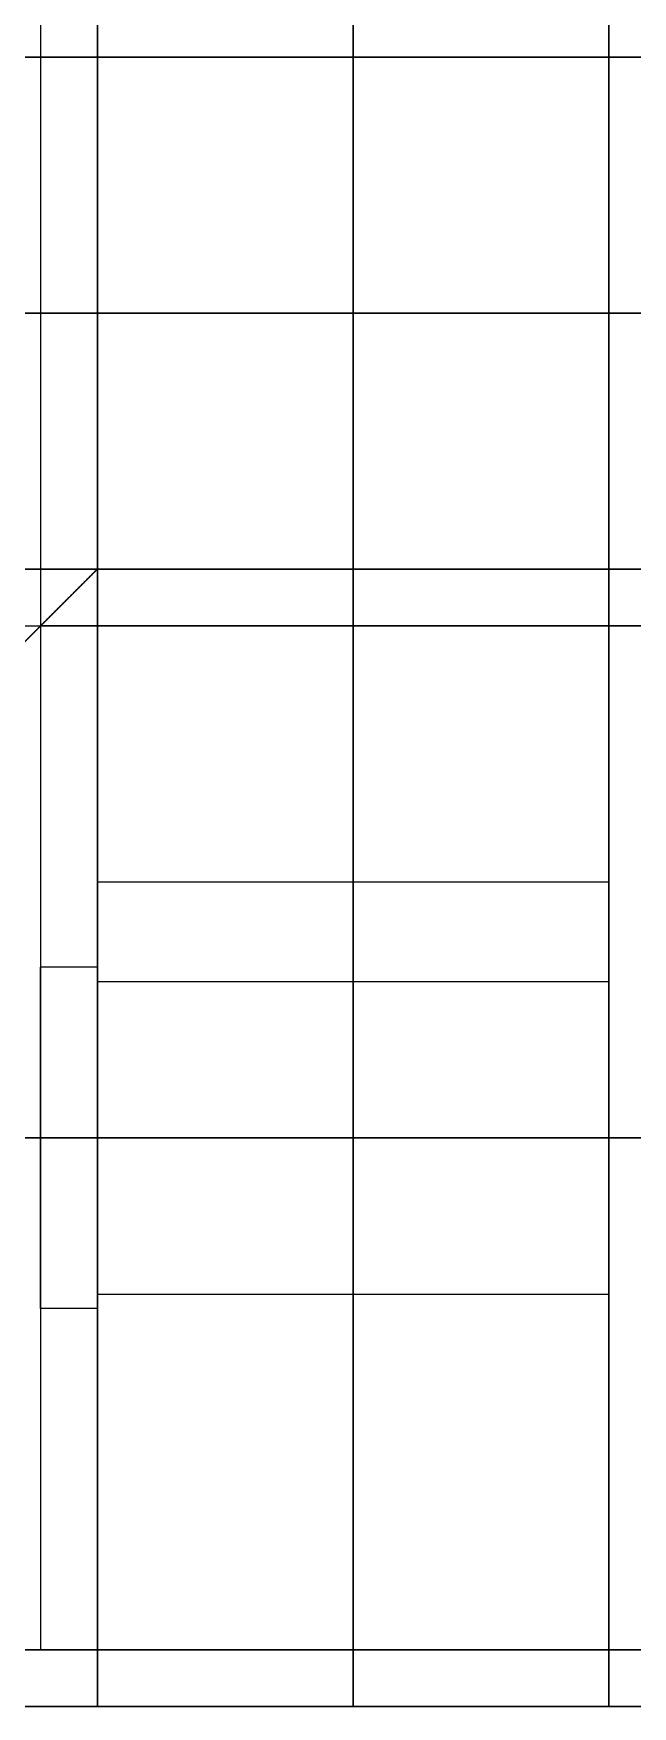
# Model space of a CAD drawing. Header units: millimetres. Extents: x -6529 to 809, y -8611 to 207.
# Drawn here: x -469.2 to -448.1, y -5011.2 to -4952.4 of the extents above; entities that cross this region are included whole.
import ezdxf

# ---------------------------------------------------------------- set-up
doc = ezdxf.new("R2010")
doc.units = ezdxf.units.MM
doc.header["$MEASUREMENT"] = 0
doc.layers.add('platen', color=7, linetype='Continuous', true_color=0x007f00)
doc.layers.add('staal', color=5, linetype='Continuous', true_color=0x0000ff)

# ---------------------------------------------------------------- blocks, each defined once
blk = doc.blocks.new('top plaat')
at = {"layer": 'platen'}
for points in [[(0, -1236), (20, -1236), (40, -1236)], [(0, -1236, 18), (20, -1236, 18), (40, -1236, 18)], [(0, -1236, 9), (20, -1236, 9), (40, -1236, 9)], [(40, -1236), (40, -1236, 9), (40, -1236, 18)], [(40, -1236), (40, -1256), (40, -1276)], [(40, -1236, 18), (40, -1256, 18), (40, -1276, 18)], [(40, -1236, 9), (40, -1256, 9), (40, -1276, 9)], [(40, -1256), (40, -1256, 9), (40, -1256, 18)], [(40, -1276), (40, -1276, 9), (40, -1276, 18)]]:
    blk.add_open_spline(points, degree=2, dxfattribs=at)
for points in [[(40, -1276), (349, -1276), (658, -1276), (967, -1276), (1276, -1276)], [(40, -1276, 18), (349, -1276, 18), (658, -1276, 18), (967, -1276, 18), (1276, -1276, 18)], [(40, -1276, 9), (349, -1276, 9), (658, -1276, 9), (967, -1276, 9), (1276, -1276, 9)]]:
    blk.add_open_spline(points, degree=2, knots=[5973.638309, 5973.638309, 5973.638309, 6592.931454, 6592.931454, 7212.2246, 7212.2246, 7212.2246], dxfattribs=at)
blk = doc.blocks.new('plaat base')
at = {"layer": 'platen'}
for p, q in [((20, -32), (20, -32, 18)), ((14.5, -37.5), (14.5, -37.5, 18)), ((25.5, -37.5), (25.5, -37.5, 18)), ((20, -43), (20, -43, 18)), ((20, -107), (20, -107, 18)), ((14.5, -112.5), (14.5, -112.5, 18)), ((25.5, -112.5), (25.5, -112.5, 18)), ((20, -118), (20, -118, 18)), ((20, -182), (20, -182, 18)), ((14.5, -187.5), (14.5, -187.5, 18)), ((25.5, -187.5), (25.5, -187.5, 18)), ((20, -193), (20, -193, 18)), ((20, -257), (20, -257, 18)), ((14.5, -262.5), (14.5, -262.5, 18)), ((25.5, -262.5), (25.5, -262.5, 18)), ((20, -268), (20, -268, 18)), ((58, -600), (1258, -600)), ((58, -600, 18), (1258, -600, 18)), ((20, -632), (20, -632, 18)), ((14.5, -637.5), (14.5, -637.5, 18)), ((25.5, -637.5), (25.5, -637.5, 18)), ((20, -643), (20, -643, 18)), ((20, -707), (20, -707, 18)), ((14.5, -712.5), (14.5, -712.5, 18)), ((25.5, -712.5), (25.5, -712.5, 18)), ((20, -718), (20, -718, 18)), ((20, -782), (20, -782, 18)), ((14.5, -787.5), (14.5, -787.5, 18)), ((25.5, -787.5), (25.5, -787.5, 18)), ((20, -793), (20, -793, 18)), ((20, -857), (20, -857, 18)), ((14.5, -862.5), (14.5, -862.5, 18)), ((25.5, -862.5), (25.5, -862.5, 18)), ((20, -868), (20, -868, 18))]:
    blk.add_line(p, q, dxfattribs=at)
for points in [[(1258, 58), (1108, 58), (958, 58)], [(1258, 58, 18), (1108, 58, 18), (958, 58, 18)], [(1258, 58, 9), (1108, 58, 9), (958, 58, 9)], [(1258, -300), (1258, -121), (1258, 58)], [(1258, 58), (1258, 58, 9), (1258, 58, 18)], [(1258, -300, 18), (1258, -121, 18), (1258, 58, 18)], [(1258, -300, 9), (1258, -121, 9), (1258, 58, 9)], [(358, 0), (179, 0), (0, 0)], [(0, 0), (0, 0, 9), (0, 0, 18)], [(358, 0, 18), (179, 0, 18), (0, 0, 18)], [(0, 0), (0, -150), (0, -300)], [(0, 0, 18), (0, -150, 18), (0, -300, 18)], [(358, 0, 9), (179, 0, 9), (0, 0, 9)], [(0, 0, 9), (0, -150, 9), (0, -300, 9)], [(1258, -121), (1258, -121, 9), (1258, -121, 18)], [(0, -150), (0, -150, 9), (0, -150, 18)], [(0, -300), (0, -300, 9), (0, -300, 18)], [(0, -300), (29, -300), (58, -300)], [(0, -300, 18), (29, -300, 18), (58, -300, 18)], [(0, -300, 9), (29, -300, 9), (58, -300, 9)], [(29, -300), (29, -300, 9), (29, -300, 18)], [(58, -300), (58, -300, 9), (58, -300, 18)], [(58, -300), (58, -450), (58, -600)], [(58, -300, 18), (58, -450, 18), (58, -600, 18)], [(58, -300, 9), (58, -450, 9), (58, -600, 9)], [(1316, -300), (1287, -300), (1258, -300)], [(1258, -300), (1258, -300, 9), (1258, -300, 18)], [(1316, -300, 18), (1287, -300, 18), (1258, -300, 18)], [(1316, -300, 9), (1287, -300, 9), (1258, -300, 9)], [(58, -450), (58, -450, 9), (58, -450, 18)], [(58, -600), (29, -600), (0, -600)], [(0, -600), (0, -600, 9), (0, -600, 18)], [(58, -600, 18), (29, -600, 18), (0, -600, 18)], [(0, -600), (0, -750), (0, -900)], [(0, -600, 18), (0, -750, 18), (0, -900, 18)], [(58, -600, 9), (29, -600, 9), (0, -600, 9)], [(0, -600, 9), (0, -750, 9), (0, -900, 9)], [(29, -600), (29, -600, 9), (29, -600, 18)], [(58, -600), (58, -600, 9), (58, -600, 18)], [(1258, -900), (1258, -750), (1258, -600)], [(1258, -600), (1258, -600, 9), (1258, -600, 18)], [(1258, -900, 18), (1258, -750, 18), (1258, -600, 18)], [(1258, -600), (1287, -600), (1316, -600)], [(1258, -600, 18), (1287, -600, 18), (1316, -600, 18)], [(1258, -900, 9), (1258, -750, 9), (1258, -600, 9)], [(1258, -600, 9), (1287, -600, 9), (1316, -600, 9)], [(0, -750), (0, -750, 9), (0, -750, 18)], [(1258, -750), (1258, -750, 9), (1258, -750, 18)], [(0, -900), (0, -900, 9), (0, -900, 18)], [(0, -900), (29, -900), (58, -900)], [(0, -900, 18), (29, -900, 18), (58, -900, 18)], [(0, -900, 9), (29, -900, 9), (58, -900, 9)], [(29, -900), (29, -900, 9), (29, -900, 18)], [(58, -900), (58, -900, 9), (58, -900, 18)], [(58, -900), (58, -1079), (58, -1258)], [(58, -900, 18), (58, -1079, 18), (58, -1258, 18)], [(58, -900, 9), (58, -1079, 9), (58, -1258, 9)], [(1316, -900), (1287, -900), (1258, -900)], [(1258, -900), (1258, -900, 9), (1258, -900, 18)], [(1316, -900, 18), (1287, -900, 18), (1258, -900, 18)], [(1316, -900, 9), (1287, -900, 9), (1258, -900, 9)], [(58, -1079), (58, -1079, 9), (58, -1079, 18)], [(958, -1200), (1137, -1200), (1316, -1200)], [(958, -1200, 18), (1137, -1200, 18), (1316, -1200, 18)], [(958, -1200, 9), (1137, -1200, 9), (1316, -1200, 9)], [(58, -1258), (58, -1258, 9), (58, -1258, 18)], [(58, -1258), (208, -1258), (358, -1258)], [(58, -1258, 18), (208, -1258, 18), (358, -1258, 18)], [(58, -1258, 9), (208, -1258, 9), (358, -1258, 9)]]:
    blk.add_open_spline(points, degree=2, dxfattribs=at)
for points in [[(25.5, -37.5), (25.5, -43), (20, -43), (14.5, -43), (14.5, -37.5), (14.5, -32), (20, -32), (25.5, -32), (25.5, -37.5)], [(25.5, -37.5, 18), (25.5, -43, 18), (20, -43, 18), (14.5, -43, 18), (14.5, -37.5, 18), (14.5, -32, 18), (20, -32, 18), (25.5, -32, 18), (25.5, -37.5, 18)], [(25.5, -112.5), (25.5, -118), (20, -118), (14.5, -118), (14.5, -112.5), (14.5, -107), (20, -107), (25.5, -107), (25.5, -112.5)], [(25.5, -112.5, 18), (25.5, -118, 18), (20, -118, 18), (14.5, -118, 18), (14.5, -112.5, 18), (14.5, -107, 18), (20, -107, 18), (25.5, -107, 18), (25.5, -112.5, 18)], [(25.5, -187.5), (25.5, -193), (20, -193), (14.5, -193), (14.5, -187.5), (14.5, -182), (20, -182), (25.5, -182), (25.5, -187.5)], [(25.5, -187.5, 18), (25.5, -193, 18), (20, -193, 18), (14.5, -193, 18), (14.5, -187.5, 18), (14.5, -182, 18), (20, -182, 18), (25.5, -182, 18), (25.5, -187.5, 18)], [(25.5, -262.5), (25.5, -268), (20, -268), (14.5, -268), (14.5, -262.5), (14.5, -257), (20, -257), (25.5, -257), (25.5, -262.5)], [(25.5, -262.5, 18), (25.5, -268, 18), (20, -268, 18), (14.5, -268, 18), (14.5, -262.5, 18), (14.5, -257, 18), (20, -257, 18), (25.5, -257, 18), (25.5, -262.5, 18)], [(25.5, -637.5), (25.5, -643), (20, -643), (14.5, -643), (14.5, -637.5), (14.5, -632), (20, -632), (25.5, -632), (25.5, -637.5)], [(25.5, -637.5, 18), (25.5, -643, 18), (20, -643, 18), (14.5, -643, 18), (14.5, -637.5, 18), (14.5, -632, 18), (20, -632, 18), (25.5, -632, 18), (25.5, -637.5, 18)], [(25.5, -712.5), (25.5, -718), (20, -718), (14.5, -718), (14.5, -712.5), (14.5, -707), (20, -707), (25.5, -707), (25.5, -712.5)], [(25.5, -712.5, 18), (25.5, -718, 18), (20, -718, 18), (14.5, -718, 18), (14.5, -712.5, 18), (14.5, -707, 18), (20, -707, 18), (25.5, -707, 18), (25.5, -712.5, 18)], [(25.5, -787.5), (25.5, -793), (20, -793), (14.5, -793), (14.5, -787.5), (14.5, -782), (20, -782), (25.5, -782), (25.5, -787.5)], [(25.5, -787.5, 18), (25.5, -793, 18), (20, -793, 18), (14.5, -793, 18), (14.5, -787.5, 18), (14.5, -782, 18), (20, -782, 18), (25.5, -782, 18), (25.5, -787.5, 18)], [(25.5, -862.5), (25.5, -868), (20, -868), (14.5, -868), (14.5, -862.5), (14.5, -857), (20, -857), (25.5, -857), (25.5, -862.5)], [(25.5, -862.5, 18), (25.5, -868, 18), (20, -868, 18), (14.5, -868, 18), (14.5, -862.5, 18), (14.5, -857, 18), (20, -857, 18), (25.5, -857, 18), (25.5, -862.5, 18)]]:
    blk.add_rational_spline(points, [1, 0.707106781187, 1, 0.707106781187, 1, 0.707106781187, 1, 0.707106781187, 1], degree=2, knots=[-31.415927, -31.415927, -31.415927, -23.561945, -23.561945, -15.707963, -15.707963, -7.853982, -7.853982, 0, 0, 0], dxfattribs=at)

msp = doc.modelspace()

# ---------------------------------------------------------------- linework, layer by layer
at = {"layer": 'staal'}
for p, q in [((-466.974, -4971.207), (-506.974, -5011.207, 40)), ((-506.974, -5011.207), (-466.974, -4971.207)), ((-506.974, -5011.207), (-466.974, -4971.207)), ((-506.974, -5011.207, 1276), (-466.974, -4971.207, 1276)), ((-466.974, -4971.207, 25), (-468.974, -4973.207, 25)), ((-466.974, -4971.207, 25), (-468.974, -4973.207, 25)), ((-466.974, -4971.207, 1301), (-468.974, -4973.207, 1301)), ((-466.974, -4985.207, 1145.5), (-468.974, -4985.207, 1145.5)), ((-466.974, -4985.207, 1220.5), (-468.974, -4985.207, 1220.5)), ((-466.974, -4985.207, 995.5), (-468.974, -4985.207, 995.5)), ((-466.974, -4985.207, 1070.5), (-468.974, -4985.207, 1070.5)), ((-466.974, -4985.207, 845.5), (-468.974, -4985.207, 845.5)), ((-466.974, -4985.207, 920.5), (-468.974, -4985.207, 920.5)), ((-466.974, -4985.207, 770.5), (-468.974, -4985.207, 770.5)), ((-466.974, -4985.207, 695.5), (-468.974, -4985.207, 695.5)), ((-466.974, -4985.207, 95.5), (-468.974, -4985.207, 95.5)), ((-466.974, -4985.207, 170.5), (-468.974, -4985.207, 170.5)), ((-466.974, -4985.207, 320.5), (-468.974, -4985.207, 320.5)), ((-466.974, -4985.207, 245.5), (-468.974, -4985.207, 245.5)), ((-466.974, -4985.207, 470.5), (-468.974, -4985.207, 470.5)), ((-466.974, -4985.207, 395.5), (-468.974, -4985.207, 395.5)), ((-466.974, -4985.207, 620.5), (-468.974, -4985.207, 620.5)), ((-466.974, -4985.207, 545.5), (-468.974, -4985.207, 545.5)), ((-468.974, -4991.207, 40), (-466.974, -4991.207, 40)), ((-468.974, -4991.207, 1276), (-466.974, -4991.207, 1276)), ((-466.974, -4991.207, 1139.5), (-468.974, -4991.207, 1139.5)), ((-466.974, -4991.207, 1151.5), (-468.974, -4991.207, 1151.5)), ((-466.974, -4991.207, 1214.5), (-468.974, -4991.207, 1214.5)), ((-466.974, -4991.207, 1226.5), (-468.974, -4991.207, 1226.5)), ((-466.974, -4991.207, 989.5), (-468.974, -4991.207, 989.5)), ((-466.974, -4991.207, 1001.5), (-468.974, -4991.207, 1001.5)), ((-466.974, -4991.207, 1064.5), (-468.974, -4991.207, 1064.5)), ((-466.974, -4991.207, 1076.5), (-468.974, -4991.207, 1076.5)), ((-466.974, -4991.207, 839.5), (-468.974, -4991.207, 839.5)), ((-466.974, -4991.207, 851.5), (-468.974, -4991.207, 851.5)), ((-466.974, -4991.207, 914.5), (-468.974, -4991.207, 914.5)), ((-466.974, -4991.207, 926.5), (-468.974, -4991.207, 926.5)), ((-466.974, -4991.207, 764.5), (-468.974, -4991.207, 764.5)), ((-466.974, -4991.207, 776.5), (-468.974, -4991.207, 776.5)), ((-466.974, -4991.207, 689.5), (-468.974, -4991.207, 689.5)), ((-466.974, -4991.207, 701.5), (-468.974, -4991.207, 701.5)), ((-466.974, -4991.207, 89.5), (-468.974, -4991.207, 89.5)), ((-466.974, -4991.207, 101.5), (-468.974, -4991.207, 101.5)), ((-466.974, -4991.207, 164.5), (-468.974, -4991.207, 164.5)), ((-466.974, -4991.207, 176.5), (-468.974, -4991.207, 176.5)), ((-466.974, -4991.207, 314.5), (-468.974, -4991.207, 314.5)), ((-466.974, -4991.207, 326.5), (-468.974, -4991.207, 326.5)), ((-466.974, -4991.207, 239.5), (-468.974, -4991.207, 239.5)), ((-466.974, -4991.207, 251.5), (-468.974, -4991.207, 251.5)), ((-466.974, -4991.207, 464.5), (-468.974, -4991.207, 464.5)), ((-466.974, -4991.207, 476.5), (-468.974, -4991.207, 476.5)), ((-466.974, -4991.207, 389.5), (-468.974, -4991.207, 389.5)), ((-466.974, -4991.207, 401.5), (-468.974, -4991.207, 401.5)), ((-466.974, -4991.207, 614.5), (-468.974, -4991.207, 614.5)), ((-466.974, -4991.207, 626.5), (-468.974, -4991.207, 626.5)), ((-466.974, -4991.207, 539.5), (-468.974, -4991.207, 539.5)), ((-466.974, -4991.207, 551.5), (-468.974, -4991.207, 551.5)), ((-466.974, -4997.207, 1145.5), (-468.974, -4997.207, 1145.5)), ((-466.974, -4997.207, 1220.5), (-468.974, -4997.207, 1220.5)), ((-466.974, -4997.207, 995.5), (-468.974, -4997.207, 995.5)), ((-466.974, -4997.207, 1070.5), (-468.974, -4997.207, 1070.5)), ((-466.974, -4997.207, 845.5), (-468.974, -4997.207, 845.5)), ((-466.974, -4997.207, 920.5), (-468.974, -4997.207, 920.5)), ((-466.974, -4997.207, 770.5), (-468.974, -4997.207, 770.5)), ((-466.974, -4997.207, 695.5), (-468.974, -4997.207, 695.5)), ((-466.974, -4997.207, 95.5), (-468.974, -4997.207, 95.5)), ((-466.974, -4997.207, 170.5), (-468.974, -4997.207, 170.5)), ((-466.974, -4997.207, 320.5), (-468.974, -4997.207, 320.5)), ((-466.974, -4997.207, 245.5), (-468.974, -4997.207, 245.5)), ((-466.974, -4997.207, 470.5), (-468.974, -4997.207, 470.5)), ((-466.974, -4997.207, 395.5), (-468.974, -4997.207, 395.5)), ((-466.974, -4997.207, 620.5), (-468.974, -4997.207, 620.5)), ((-466.974, -4997.207, 545.5), (-468.974, -4997.207, 545.5))]:
    msp.add_line(p, q, dxfattribs=at)
for points in [[(-506.974, -3695.207), (809.026, -3695.207), (809.026, -5011.207), (-506.974, -5011.207)], [(-466.974, -3735.207), (769.026, -3735.207), (769.026, -4971.207), (-466.974, -4971.207)]]:
    msp.add_lwpolyline(points, close=True, dxfattribs=at)
for points in [[(-468.974, -3733.207, 38), (-468.974, -4353.207, 38), (-468.974, -4973.207, 38)], [(-468.974, -3733.207, 2), (-468.974, -4353.207, 2), (-468.974, -4973.207, 2)], [(-468.974, -3733.207, 1314), (-468.974, -4353.207, 1314), (-468.974, -4973.207, 1314)], [(-468.974, -3733.207, 1278), (-468.974, -4353.207, 1278), (-468.974, -4973.207, 1278)], [(-466.974, -3735.207), (-466.974, -4353.207), (-466.974, -4971.207)], [(-466.974, -3735.207, 40), (-466.974, -4353.207, 40), (-466.974, -4971.207, 40)], [(-466.974, -3735.207, 1276), (-466.974, -4353.207, 1276), (-466.974, -4971.207, 1276)], [(-466.974, -3735.207, 1316), (-466.974, -4353.207, 1316), (-466.974, -4971.207, 1316)], [(-468.974, -4921.707, 20), (-468.974, -4947.457, 20), (-468.974, -4973.207, 20)], [(-468.974, -4921.707, 1296), (-468.974, -4947.457, 1296), (-468.974, -4973.207, 1296)], [(-466.974, -4921.707, 20), (-466.974, -4946.457, 20), (-466.974, -4971.207, 20)], [(-466.974, -4921.707, 1296), (-466.974, -4946.457, 1296), (-466.974, -4971.207, 1296)], [(-506.974, -5011.207, 40), (-486.974, -4991.207, 40), (-466.974, -4971.207, 40)], [(-506.974, -5011.207, 40), (-486.974, -4991.207, 40), (-466.974, -4971.207, 40)], [(-466.974, -4971.207, 40), (-486.974, -4971.207, 40), (-506.974, -4971.207, 40)], [(-466.974, -4971.207, 1276), (-486.974, -4971.207, 1276), (-506.974, -4971.207, 1276)], [(-466.974, -4971.207, 658), (-486.974, -4971.207, 658), (-506.974, -4971.207, 658)], [(-506.974, -5011.207, 1276), (-486.974, -4991.207, 1276), (-466.974, -4971.207, 1276)], [(-466.974, -4971.207, 1316), (-486.974, -4991.207, 1316), (-506.974, -5011.207, 1316)], [(-506.974, -5011.207, 1316), (-486.974, -4991.207, 1316), (-466.974, -4971.207, 1316)], [(-468.974, -4973.207, 1301), (-467.974, -4972.207, 1301), (-466.974, -4971.207, 1301)], [(-466.974, -4971.207), (-466.974, -4971.207, 20), (-466.974, -4971.207, 40)], [(769.026, -4971.207), (151.026, -4971.207), (-466.974, -4971.207)], [(769.026, -4971.207, 40), (151.026, -4971.207, 40), (-466.974, -4971.207, 40)], [(-417.474, -4971.207, 20), (-442.224, -4971.207, 20), (-466.974, -4971.207, 20)], [(-466.974, -4971.207), (-466.974, -4971.207, 20), (-466.974, -4971.207, 40)], [(-466.974, -5011.207, 40), (-466.974, -4991.207, 40), (-466.974, -4971.207, 40)], [(-466.974, -4971.207, 40), (-466.974, -4971.207, 658), (-466.974, -4971.207, 1276)], [(-466.974, -5011.207, 1276), (-466.974, -4991.207, 1276), (-466.974, -4971.207, 1276)], [(-466.974, -5011.207, 658), (-466.974, -4991.207, 658), (-466.974, -4971.207, 658)], [(-466.974, -4971.207, 1276), (-466.974, -4971.207, 1296), (-466.974, -4971.207, 1316)], [(-466.974, -4971.207, 1276), (151.026, -4971.207, 1276), (769.026, -4971.207, 1276)], [(-466.974, -4971.207, 1316), (151.026, -4971.207, 1316), (769.026, -4971.207, 1316)], [(-466.974, -4971.207, 1296), (-442.224, -4971.207, 1296), (-417.474, -4971.207, 1296)], [(-466.974, -4971.207, 1276), (-466.974, -4971.207, 1296), (-466.974, -4971.207, 1316)], [(-468.974, -4973.207, 38), (-486.974, -4991.207, 38), (-504.974, -5009.207, 38)], [(-504.974, -5009.207, 2), (-486.974, -4991.207, 2), (-468.974, -4973.207, 2)], [(-468.974, -4973.207, 38), (-486.974, -4991.207, 38), (-504.974, -5009.207, 38)], [(-504.974, -5009.207, 2), (-486.974, -4991.207, 2), (-468.974, -4973.207, 2)], [(-504.974, -4973.207, 40), (-486.974, -4973.207, 40), (-468.974, -4973.207, 40)], [(-504.974, -4973.207, 1276), (-486.974, -4973.207, 1276), (-468.974, -4973.207, 1276)], [(-504.974, -4973.207, 658), (-486.974, -4973.207, 658), (-468.974, -4973.207, 658)], [(-504.974, -5009.207, 1314), (-486.974, -4991.207, 1314), (-468.974, -4973.207, 1314)], [(-468.974, -4973.207, 1278), (-486.974, -4991.207, 1278), (-504.974, -5009.207, 1278)], [(-468.974, -4973.207, 1314), (-486.974, -4991.207, 1314), (-504.974, -5009.207, 1314)], [(-504.974, -5009.207, 1278), (-486.974, -4991.207, 1278), (-468.974, -4973.207, 1278)], [(-468.974, -4973.207, 2), (-468.974, -4973.207, 20), (-468.974, -4973.207, 38)], [(771.026, -4973.207, 38), (151.026, -4973.207, 38), (-468.974, -4973.207, 38)], [(771.026, -4973.207, 2), (151.026, -4973.207, 2), (-468.974, -4973.207, 2)], [(-417.474, -4973.207, 20), (-443.224, -4973.207, 20), (-468.974, -4973.207, 20)], [(-468.974, -4973.207, 2), (-468.974, -4973.207, 20), (-468.974, -4973.207, 38)], [(-468.974, -4973.207, 40), (-468.974, -4973.207, 658), (-468.974, -4973.207, 1276)], [(-468.974, -4973.207, 40), (-468.974, -4991.207, 40), (-468.974, -5009.207, 40)], [(-468.974, -4973.207, 1276), (-468.974, -4991.207, 1276), (-468.974, -5009.207, 1276)], [(-468.974, -4973.207, 658), (-468.974, -4991.207, 658), (-468.974, -5009.207, 658)], [(-468.974, -4973.207, 1314), (-468.974, -4973.207, 1296), (-468.974, -4973.207, 1278)], [(-468.974, -4973.207, 1314), (151.026, -4973.207, 1314), (771.026, -4973.207, 1314)], [(-468.974, -4973.207, 1278), (151.026, -4973.207, 1278), (771.026, -4973.207, 1278)], [(-468.974, -4973.207, 1296), (-443.224, -4973.207, 1296), (-417.474, -4973.207, 1296)], [(-468.974, -4973.207, 1278), (-468.974, -4973.207, 1296), (-468.974, -4973.207, 1314)], [(-416.474, -4991.207, 40), (-451.724, -4991.207, 40), (-486.974, -4991.207, 40)], [(-416.474, -4991.207, 38), (-451.724, -4991.207, 38), (-486.974, -4991.207, 38)], [(-416.474, -4991.207, 2), (-451.724, -4991.207, 2), (-486.974, -4991.207, 2)], [(-416.474, -4991.207), (-451.724, -4991.207), (-486.974, -4991.207)], [(-486.974, -4991.207, 1316), (-451.724, -4991.207, 1316), (-416.474, -4991.207, 1316)], [(-486.974, -4991.207, 1314), (-451.724, -4991.207, 1314), (-416.474, -4991.207, 1314)], [(-486.974, -4991.207, 1278), (-451.724, -4991.207, 1278), (-416.474, -4991.207, 1278)], [(-486.974, -4991.207, 1276), (-451.724, -4991.207, 1276), (-416.474, -4991.207, 1276)], [(-468.974, -4991.207, 40), (-468.974, -4991.207, 64.75), (-468.974, -4991.207, 89.5)], [(-468.974, -4991.207, 101.5), (-468.974, -4991.207, 133), (-468.974, -4991.207, 164.5)], [(-468.974, -4991.207, 176.5), (-468.974, -4991.207, 208), (-468.974, -4991.207, 239.5)], [(-468.974, -4991.207, 251.5), (-468.974, -4991.207, 283), (-468.974, -4991.207, 314.5)], [(-468.974, -4991.207, 326.5), (-468.974, -4991.207, 358), (-468.974, -4991.207, 389.5)], [(-468.974, -4991.207, 401.5), (-468.974, -4991.207, 433), (-468.974, -4991.207, 464.5)], [(-468.974, -4991.207, 476.5), (-468.974, -4991.207, 508), (-468.974, -4991.207, 539.5)], [(-468.974, -4991.207, 551.5), (-468.974, -4991.207, 583), (-468.974, -4991.207, 614.5)], [(-468.974, -4991.207, 626.5), (-468.974, -4991.207, 658), (-468.974, -4991.207, 689.5)], [(-468.974, -4991.207, 701.5), (-468.974, -4991.207, 733), (-468.974, -4991.207, 764.5)], [(-468.974, -4991.207, 776.5), (-468.974, -4991.207, 808), (-468.974, -4991.207, 839.5)], [(-468.974, -4991.207, 851.5), (-468.974, -4991.207, 883), (-468.974, -4991.207, 914.5)], [(-468.974, -4991.207, 926.5), (-468.974, -4991.207, 958), (-468.974, -4991.207, 989.5)], [(-468.974, -4991.207, 1001.5), (-468.974, -4991.207, 1033), (-468.974, -4991.207, 1064.5)], [(-468.974, -4991.207, 1076.5), (-468.974, -4991.207, 1108), (-468.974, -4991.207, 1139.5)], [(-468.974, -4991.207, 1151.5), (-468.974, -4991.207, 1183), (-468.974, -4991.207, 1214.5)], [(-468.974, -4991.207, 1226.5), (-468.974, -4991.207, 1251.25), (-468.974, -4991.207, 1276)], [(-466.974, -4991.207, 40), (-466.974, -4991.207, 64.75), (-466.974, -4991.207, 89.5)], [(-466.974, -4991.207, 101.5), (-466.974, -4991.207, 133), (-466.974, -4991.207, 164.5)], [(-466.974, -4991.207, 176.5), (-466.974, -4991.207, 208), (-466.974, -4991.207, 239.5)], [(-466.974, -4991.207, 251.5), (-466.974, -4991.207, 283), (-466.974, -4991.207, 314.5)], [(-466.974, -4991.207, 326.5), (-466.974, -4991.207, 358), (-466.974, -4991.207, 389.5)], [(-466.974, -4991.207, 401.5), (-466.974, -4991.207, 433), (-466.974, -4991.207, 464.5)], [(-466.974, -4991.207, 476.5), (-466.974, -4991.207, 508), (-466.974, -4991.207, 539.5)], [(-466.974, -4991.207, 551.5), (-466.974, -4991.207, 583), (-466.974, -4991.207, 614.5)], [(-466.974, -4991.207, 626.5), (-466.974, -4991.207, 658), (-466.974, -4991.207, 689.5)], [(-466.974, -4991.207, 701.5), (-466.974, -4991.207, 733), (-466.974, -4991.207, 764.5)], [(-466.974, -4991.207, 776.5), (-466.974, -4991.207, 808), (-466.974, -4991.207, 839.5)], [(-466.974, -4991.207, 851.5), (-466.974, -4991.207, 883), (-466.974, -4991.207, 914.5)], [(-466.974, -4991.207, 926.5), (-466.974, -4991.207, 958), (-466.974, -4991.207, 989.5)], [(-466.974, -4991.207, 1001.5), (-466.974, -4991.207, 1033), (-466.974, -4991.207, 1064.5)], [(-466.974, -4991.207, 1076.5), (-466.974, -4991.207, 1108), (-466.974, -4991.207, 1139.5)], [(-466.974, -4991.207, 1151.5), (-466.974, -4991.207, 1183), (-466.974, -4991.207, 1214.5)], [(-466.974, -4991.207, 1226.5), (-466.974, -4991.207, 1251.25), (-466.974, -4991.207, 1276)], [(807.026, -5009.207, 38), (151.026, -5009.207, 38), (-504.974, -5009.207, 38)], [(807.026, -5009.207, 2), (151.026, -5009.207, 2), (-504.974, -5009.207, 2)], [(-417.474, -5009.207, 20), (-461.224, -5009.207, 20), (-504.974, -5009.207, 20)], [(-468.974, -5009.207, 40), (-486.974, -5009.207, 40), (-504.974, -5009.207, 40)], [(-468.974, -5009.207, 1276), (-486.974, -5009.207, 1276), (-504.974, -5009.207, 1276)], [(-468.974, -5009.207, 658), (-486.974, -5009.207, 658), (-504.974, -5009.207, 658)], [(-504.974, -5009.207, 1314), (151.026, -5009.207, 1314), (807.026, -5009.207, 1314)], [(-504.974, -5009.207, 1278), (151.026, -5009.207, 1278), (807.026, -5009.207, 1278)], [(-504.974, -5009.207, 1296), (-461.224, -5009.207, 1296), (-417.474, -5009.207, 1296)], [(-468.974, -5009.207, 40), (-468.974, -5009.207, 658), (-468.974, -5009.207, 1276)], [(809.026, -5011.207), (151.026, -5011.207), (-506.974, -5011.207)], [(809.026, -5011.207, 40), (151.026, -5011.207, 40), (-506.974, -5011.207, 40)], [(-417.474, -5011.207, 20), (-462.224, -5011.207, 20), (-506.974, -5011.207, 20)], [(-506.974, -5011.207, 40), (-486.974, -5011.207, 40), (-466.974, -5011.207, 40)], [(-506.974, -5011.207, 1276), (-486.974, -5011.207, 1276), (-466.974, -5011.207, 1276)], [(-506.974, -5011.207, 658), (-486.974, -5011.207, 658), (-466.974, -5011.207, 658)], [(-506.974, -5011.207, 1276), (151.026, -5011.207, 1276), (809.026, -5011.207, 1276)], [(-506.974, -5011.207, 1316), (151.026, -5011.207, 1316), (809.026, -5011.207, 1316)], [(-506.974, -5011.207, 1296), (-462.224, -5011.207, 1296), (-417.474, -5011.207, 1296)], [(-466.974, -5011.207, 40), (-466.974, -5011.207, 658), (-466.974, -5011.207, 1276)]]:
    msp.add_open_spline(points, degree=2, dxfattribs=at)
for points, weights, knots in [([(-468.974, -4985.207, 1145.5), (-468.974, -4985.207, 1151.5), (-468.974, -4991.207, 1151.5), (-468.974, -4997.207, 1151.5), (-468.974, -4997.207, 1145.5), (-468.974, -4997.207, 1139.5), (-468.974, -4991.207, 1139.5), (-468.974, -4985.207, 1139.5), (-468.974, -4985.207, 1145.5)], [1, 0.707106781187, 1, 0.707106781187, 1, 0.707106781187, 1, 0.707106781187, 1], [0, 0, 0, 7.853982, 7.853982, 15.707963, 15.707963, 23.561945, 23.561945, 31.415927, 31.415927, 31.415927]), ([(-468.974, -4985.207, 1220.5), (-468.974, -4985.207, 1226.5), (-468.974, -4991.207, 1226.5), (-468.974, -4997.207, 1226.5), (-468.974, -4997.207, 1220.5), (-468.974, -4997.207, 1214.5), (-468.974, -4991.207, 1214.5), (-468.974, -4985.207, 1214.5), (-468.974, -4985.207, 1220.5)], [1, 0.707106781187, 1, 0.707106781187, 1, 0.707106781187, 1, 0.707106781187, 1], [0, 0, 0, 7.853982, 7.853982, 15.707963, 15.707963, 23.561945, 23.561945, 31.415927, 31.415927, 31.415927]), ([(-468.974, -4985.207, 995.5), (-468.974, -4985.207, 1001.5), (-468.974, -4991.207, 1001.5), (-468.974, -4997.207, 1001.5), (-468.974, -4997.207, 995.5), (-468.974, -4997.207, 989.5), (-468.974, -4991.207, 989.5), (-468.974, -4985.207, 989.5), (-468.974, -4985.207, 995.5)], [1, 0.707106781187, 1, 0.707106781187, 1, 0.707106781187, 1, 0.707106781187, 1], [0, 0, 0, 7.853982, 7.853982, 15.707963, 15.707963, 23.561945, 23.561945, 31.415927, 31.415927, 31.415927]), ([(-468.974, -4985.207, 1070.5), (-468.974, -4985.207, 1076.5), (-468.974, -4991.207, 1076.5), (-468.974, -4997.207, 1076.5), (-468.974, -4997.207, 1070.5), (-468.974, -4997.207, 1064.5), (-468.974, -4991.207, 1064.5), (-468.974, -4985.207, 1064.5), (-468.974, -4985.207, 1070.5)], [1, 0.707106781187, 1, 0.707106781187, 1, 0.707106781187, 1, 0.707106781187, 1], [0, 0, 0, 7.853982, 7.853982, 15.707963, 15.707963, 23.561945, 23.561945, 31.415927, 31.415927, 31.415927]), ([(-468.974, -4985.207, 845.5), (-468.974, -4985.207, 851.5), (-468.974, -4991.207, 851.5), (-468.974, -4997.207, 851.5), (-468.974, -4997.207, 845.5), (-468.974, -4997.207, 839.5), (-468.974, -4991.207, 839.5), (-468.974, -4985.207, 839.5), (-468.974, -4985.207, 845.5)], [0.999999860338, 0.707106851018, 1, 0.707106781187, 1, 0.707106781187, 1, 0.707106781187, 1], [0, 0, 0, 7.85398, 7.85398, 15.707962, 15.707962, 23.561944, 23.561944, 31.415927, 31.415927, 31.415927]), ([(-468.974, -4985.207, 920.5), (-468.974, -4985.207, 926.5), (-468.974, -4991.207, 926.5), (-468.974, -4997.207, 926.5), (-468.974, -4997.207, 920.5), (-468.974, -4997.207, 914.5), (-468.974, -4991.207, 914.5), (-468.974, -4985.207, 914.5), (-468.974, -4985.207, 920.5)], [1, 0.707106781187, 1, 0.707106781187, 1, 0.707106781187, 1, 0.707106781187, 1], [0, 0, 0, 7.853982, 7.853982, 15.707963, 15.707963, 23.561945, 23.561945, 31.415927, 31.415927, 31.415927]), ([(-468.974, -4985.207, 770.5), (-468.974, -4985.207, 776.5), (-468.974, -4991.207, 776.5), (-468.974, -4997.207, 776.5), (-468.974, -4997.207, 770.5), (-468.974, -4997.207, 764.5), (-468.974, -4991.207, 764.5), (-468.974, -4985.207, 764.5), (-468.974, -4985.207, 770.5)], [1, 0.707106781187, 1, 0.707106781187, 1, 0.707106781187, 1, 0.707106781187, 1], [0, 0, 0, 7.853982, 7.853982, 15.707963, 15.707963, 23.561945, 23.561945, 31.415927, 31.415927, 31.415927]), ([(-468.974, -4985.207, 695.5), (-468.974, -4985.207, 701.5), (-468.974, -4991.207, 701.5), (-468.974, -4997.207, 701.5), (-468.974, -4997.207, 695.5), (-468.974, -4997.207, 689.5), (-468.974, -4991.207, 689.5), (-468.974, -4985.207, 689.5), (-468.974, -4985.207, 695.5)], [1, 0.707106781187, 1, 0.707106781187, 1, 0.707106781187, 1, 0.707106781187, 1], [0, 0, 0, 7.853982, 7.853982, 15.707963, 15.707963, 23.561945, 23.561945, 31.415927, 31.415927, 31.415927]), ([(-468.974, -4985.207, 95.5), (-468.974, -4985.207, 101.5), (-468.974, -4991.207, 101.5), (-468.974, -4997.207, 101.5), (-468.974, -4997.207, 95.5), (-468.974, -4997.207, 89.5), (-468.974, -4991.207, 89.5), (-468.974, -4985.207, 89.5), (-468.974, -4985.207, 95.5)], [1, 0.707106781187, 1, 0.707106781187, 1, 0.707106781187, 1, 0.707106781187, 1], [0, 0, 0, 7.853982, 7.853982, 15.707963, 15.707963, 23.561945, 23.561945, 31.415927, 31.415927, 31.415927]), ([(-468.974, -4985.207, 170.5), (-468.974, -4985.207, 176.5), (-468.974, -4991.207, 176.5), (-468.974, -4997.207, 176.5), (-468.974, -4997.207, 170.5), (-468.974, -4997.207, 164.5), (-468.974, -4991.207, 164.5), (-468.974, -4985.207, 164.5), (-468.974, -4985.207, 170.5)], [1, 0.707106781187, 1, 0.707106781187, 1, 0.707106781187, 1, 0.707106781187, 1], [0, 0, 0, 7.853982, 7.853982, 15.707963, 15.707963, 23.561945, 23.561945, 31.415927, 31.415927, 31.415927]), ([(-468.974, -4985.207, 320.5), (-468.974, -4985.207, 326.5), (-468.974, -4991.207, 326.5), (-468.974, -4997.207, 326.5), (-468.974, -4997.207, 320.5), (-468.974, -4997.207, 314.5), (-468.974, -4991.207, 314.5), (-468.974, -4985.207, 314.5), (-468.974, -4985.207, 320.5)], [1, 0.707106781187, 1, 0.707106781187, 1, 0.707106781187, 1, 0.707106781187, 1], [0, 0, 0, 7.853982, 7.853982, 15.707963, 15.707963, 23.561945, 23.561945, 31.415927, 31.415927, 31.415927]), ([(-468.974, -4985.207, 245.5), (-468.974, -4985.207, 251.5), (-468.974, -4991.207, 251.5), (-468.974, -4997.207, 251.5), (-468.974, -4997.207, 245.5), (-468.974, -4997.207, 239.5), (-468.974, -4991.207, 239.5), (-468.974, -4985.207, 239.5), (-468.974, -4985.207, 245.5)], [1, 0.707106781187, 1, 0.707106781187, 1, 0.707106781187, 1, 0.707106781187, 1], [0, 0, 0, 7.853982, 7.853982, 15.707963, 15.707963, 23.561945, 23.561945, 31.415927, 31.415927, 31.415927]), ([(-468.974, -4985.207, 470.5), (-468.974, -4985.207, 476.5), (-468.974, -4991.207, 476.5), (-468.974, -4997.207, 476.5), (-468.974, -4997.207, 470.5), (-468.974, -4997.207, 464.5), (-468.974, -4991.207, 464.5), (-468.974, -4985.207, 464.5), (-468.974, -4985.207, 470.5)], [1, 0.707106781187, 1, 0.707106781187, 1, 0.707106781187, 1, 0.707106781187, 1], [0, 0, 0, 7.853982, 7.853982, 15.707963, 15.707963, 23.561945, 23.561945, 31.415927, 31.415927, 31.415927]), ([(-468.974, -4985.207, 395.5), (-468.974, -4985.207, 401.5), (-468.974, -4991.207, 401.5), (-468.974, -4997.207, 401.5), (-468.974, -4997.207, 395.5), (-468.974, -4997.207, 389.5), (-468.974, -4991.207, 389.5), (-468.974, -4985.207, 389.5), (-468.974, -4985.207, 395.5)], [1, 0.707106781187, 1, 0.707106781187, 1, 0.707106781187, 1, 0.707106781187, 1], [0, 0, 0, 7.853982, 7.853982, 15.707963, 15.707963, 23.561945, 23.561945, 31.415927, 31.415927, 31.415927]), ([(-468.974, -4985.207, 620.5), (-468.974, -4985.207, 626.5), (-468.974, -4991.207, 626.5), (-468.974, -4997.207, 626.5), (-468.974, -4997.207, 620.5), (-468.974, -4997.207, 614.5), (-468.974, -4991.207, 614.5), (-468.974, -4985.207, 614.5), (-468.974, -4985.207, 620.5)], [1, 0.707106781187, 1, 0.707106781187, 1, 0.707106781187, 1, 0.707106781187, 1], [0, 0, 0, 7.853982, 7.853982, 15.707963, 15.707963, 23.561945, 23.561945, 31.415927, 31.415927, 31.415927]), ([(-468.974, -4985.207, 545.5), (-468.974, -4985.207, 551.5), (-468.974, -4991.207, 551.5), (-468.974, -4997.207, 551.5), (-468.974, -4997.207, 545.5), (-468.974, -4997.207, 539.5), (-468.974, -4991.207, 539.5), (-468.974, -4985.207, 539.5), (-468.974, -4985.207, 545.5)], [1, 0.707106781187, 1, 0.707106781187, 1, 0.707106781187, 1, 0.707106781187, 1], [0, 0, 0, 7.853982, 7.853982, 15.707963, 15.707963, 23.561945, 23.561945, 31.415927, 31.415927, 31.415927]), ([(-466.974, -4985.207, 1145.5), (-466.974, -4985.207, 1139.5), (-466.974, -4991.207, 1139.5), (-466.974, -4997.207, 1139.5), (-466.974, -4997.207, 1145.5), (-466.974, -4997.207, 1151.5), (-466.974, -4991.207, 1151.5), (-466.974, -4985.207, 1151.5), (-466.974, -4985.207, 1145.5)], [1, 0.707106781187, 1, 0.707106781187, 1, 0.707106781187, 1, 0.707106781187, 1], [-31.415927, -31.415927, -31.415927, -23.561945, -23.561945, -15.707963, -15.707963, -7.853982, -7.853982, 0, 0, 0]), ([(-466.974, -4985.207, 1220.5), (-466.974, -4985.207, 1214.5), (-466.974, -4991.207, 1214.5), (-466.974, -4997.207, 1214.5), (-466.974, -4997.207, 1220.5), (-466.974, -4997.207, 1226.5), (-466.974, -4991.207, 1226.5), (-466.974, -4985.207, 1226.5), (-466.974, -4985.207, 1220.5)], [1, 0.707106781187, 1, 0.707106781187, 1, 0.707106781187, 1, 0.707106781187, 1], [-31.415927, -31.415927, -31.415927, -23.561945, -23.561945, -15.707963, -15.707963, -7.853982, -7.853982, 0, 0, 0]), ([(-466.974, -4985.207, 995.5), (-466.974, -4985.207, 989.5), (-466.974, -4991.207, 989.5), (-466.974, -4997.207, 989.5), (-466.974, -4997.207, 995.5), (-466.974, -4997.207, 1001.5), (-466.974, -4991.207, 1001.5), (-466.974, -4985.207, 1001.5), (-466.974, -4985.207, 995.5)], [1, 0.707106781187, 1, 0.707106781187, 1, 0.707106781187, 1, 0.707106781187, 1], [-31.415927, -31.415927, -31.415927, -23.561945, -23.561945, -15.707963, -15.707963, -7.853982, -7.853982, 0, 0, 0]), ([(-466.974, -4985.207, 1070.5), (-466.974, -4985.207, 1064.5), (-466.974, -4991.207, 1064.5), (-466.974, -4997.207, 1064.5), (-466.974, -4997.207, 1070.5), (-466.974, -4997.207, 1076.5), (-466.974, -4991.207, 1076.5), (-466.974, -4985.207, 1076.5), (-466.974, -4985.207, 1070.5)], [1, 0.707106781187, 1, 0.707106781187, 1, 0.707106781187, 1, 0.707106781187, 1], [-31.415927, -31.415927, -31.415927, -23.561945, -23.561945, -15.707963, -15.707963, -7.853982, -7.853982, 0, 0, 0]), ([(-466.974, -4985.207, 845.5), (-466.974, -4985.207, 839.5), (-466.974, -4991.207, 839.5), (-466.974, -4997.207, 839.5), (-466.974, -4997.207, 845.5), (-466.974, -4997.207, 851.5), (-466.974, -4991.207, 851.5), (-466.974, -4985.207, 851.5), (-466.974, -4985.207, 845.5)], [1, 0.707106781187, 1, 0.707106781187, 1, 0.707106781187, 1, 0.707106851018, 0.999999860338], [-31.415927, -31.415927, -31.415927, -23.561944, -23.561944, -15.707962, -15.707962, -7.85398, -7.85398, 0, 0, 0]), ([(-466.974, -4985.207, 920.5), (-466.974, -4985.207, 914.5), (-466.974, -4991.207, 914.5), (-466.974, -4997.207, 914.5), (-466.974, -4997.207, 920.5), (-466.974, -4997.207, 926.5), (-466.974, -4991.207, 926.5), (-466.974, -4985.207, 926.5), (-466.974, -4985.207, 920.5)], [1, 0.707106781187, 1, 0.707106781187, 1, 0.707106781187, 1, 0.707106851018, 0.999999860338], [-31.415927, -31.415927, -31.415927, -23.561944, -23.561944, -15.707962, -15.707962, -7.85398, -7.85398, 0, 0, 0]), ([(-466.974, -4985.207, 770.5), (-466.974, -4985.207, 764.5), (-466.974, -4991.207, 764.5), (-466.974, -4997.207, 764.5), (-466.974, -4997.207, 770.5), (-466.974, -4997.207, 776.5), (-466.974, -4991.207, 776.5), (-466.974, -4985.207, 776.5), (-466.974, -4985.207, 770.5)], [1, 0.707106781187, 1, 0.707106781187, 1, 0.707106781187, 1, 0.707106781187, 1], [-31.415927, -31.415927, -31.415927, -23.561945, -23.561945, -15.707963, -15.707963, -7.853982, -7.853982, 0, 0, 0]), ([(-466.974, -4985.207, 695.5), (-466.974, -4985.207, 689.5), (-466.974, -4991.207, 689.5), (-466.974, -4997.207, 689.5), (-466.974, -4997.207, 695.5), (-466.974, -4997.207, 701.5), (-466.974, -4991.207, 701.5), (-466.974, -4985.207, 701.5), (-466.974, -4985.207, 695.5)], [1, 0.707106781187, 1, 0.707106781187, 1, 0.707106781187, 1, 0.707106781187, 1], [-31.415927, -31.415927, -31.415927, -23.561945, -23.561945, -15.707963, -15.707963, -7.853982, -7.853982, 0, 0, 0]), ([(-466.974, -4985.207, 95.5), (-466.974, -4985.207, 89.5), (-466.974, -4991.207, 89.5), (-466.974, -4997.207, 89.5), (-466.974, -4997.207, 95.5), (-466.974, -4997.207, 101.5), (-466.974, -4991.207, 101.5), (-466.974, -4985.207, 101.5), (-466.974, -4985.207, 95.5)], [1, 0.707106781187, 1, 0.707106781187, 1, 0.707106781187, 1, 0.707106781187, 1], [-31.415927, -31.415927, -31.415927, -23.561945, -23.561945, -15.707963, -15.707963, -7.853982, -7.853982, 0, 0, 0]), ([(-466.974, -4985.207, 170.5), (-466.974, -4985.207, 164.5), (-466.974, -4991.207, 164.5), (-466.974, -4997.207, 164.5), (-466.974, -4997.207, 170.5), (-466.974, -4997.207, 176.5), (-466.974, -4991.207, 176.5), (-466.974, -4985.207, 176.5), (-466.974, -4985.207, 170.5)], [1, 0.707106781187, 1, 0.707106781187, 1, 0.707106781187, 1, 0.707106781187, 1], [-31.415927, -31.415927, -31.415927, -23.561945, -23.561945, -15.707963, -15.707963, -7.853982, -7.853982, 0, 0, 0]), ([(-466.974, -4985.207, 320.5), (-466.974, -4985.207, 314.5), (-466.974, -4991.207, 314.5), (-466.974, -4997.207, 314.5), (-466.974, -4997.207, 320.5), (-466.974, -4997.207, 326.5), (-466.974, -4991.207, 326.5), (-466.974, -4985.207, 326.5), (-466.974, -4985.207, 320.5)], [1, 0.707106781187, 1, 0.707106781187, 1, 0.707106781187, 1, 0.707106781187, 1], [-31.415927, -31.415927, -31.415927, -23.561945, -23.561945, -15.707963, -15.707963, -7.853982, -7.853982, 0, 0, 0]), ([(-466.974, -4985.207, 245.5), (-466.974, -4985.207, 239.5), (-466.974, -4991.207, 239.5), (-466.974, -4997.207, 239.5), (-466.974, -4997.207, 245.5), (-466.974, -4997.207, 251.5), (-466.974, -4991.207, 251.5), (-466.974, -4985.207, 251.5), (-466.974, -4985.207, 245.5)], [1, 0.707106781187, 1, 0.707106781187, 1, 0.707106781187, 1, 0.707106851018, 0.999999860338], [-31.415927, -31.415927, -31.415927, -23.561944, -23.561944, -15.707962, -15.707962, -7.85398, -7.85398, 0, 0, 0]), ([(-466.974, -4985.207, 470.5), (-466.974, -4985.207, 464.5), (-466.974, -4991.207, 464.5), (-466.974, -4997.207, 464.5), (-466.974, -4997.207, 470.5), (-466.974, -4997.207, 476.5), (-466.974, -4991.207, 476.5), (-466.974, -4985.207, 476.5), (-466.974, -4985.207, 470.5)], [1, 0.707106781187, 1, 0.707106781187, 1, 0.707106781187, 1, 0.707106781187, 1], [-31.415927, -31.415927, -31.415927, -23.561945, -23.561945, -15.707963, -15.707963, -7.853982, -7.853982, 0, 0, 0]), ([(-466.974, -4985.207, 395.5), (-466.974, -4985.207, 389.5), (-466.974, -4991.207, 389.5), (-466.974, -4997.207, 389.5), (-466.974, -4997.207, 395.5), (-466.974, -4997.207, 401.5), (-466.974, -4991.207, 401.5), (-466.974, -4985.207, 401.5), (-466.974, -4985.207, 395.5)], [1, 0.707106781187, 1, 0.707106781187, 1, 0.707106781187, 1, 0.707106781187, 1], [-31.415927, -31.415927, -31.415927, -23.561945, -23.561945, -15.707963, -15.707963, -7.853982, -7.853982, 0, 0, 0]), ([(-466.974, -4985.207, 620.5), (-466.974, -4985.207, 614.5), (-466.974, -4991.207, 614.5), (-466.974, -4997.207, 614.5), (-466.974, -4997.207, 620.5), (-466.974, -4997.207, 626.5), (-466.974, -4991.207, 626.5), (-466.974, -4985.207, 626.5), (-466.974, -4985.207, 620.5)], [1, 0.707106781187, 1, 0.707106781187, 1, 0.707106781187, 1, 0.707106781187, 1], [-31.415927, -31.415927, -31.415927, -23.561945, -23.561945, -15.707963, -15.707963, -7.853982, -7.853982, 0, 0, 0]), ([(-466.974, -4985.207, 545.5), (-466.974, -4985.207, 539.5), (-466.974, -4991.207, 539.5), (-466.974, -4997.207, 539.5), (-466.974, -4997.207, 545.5), (-466.974, -4997.207, 551.5), (-466.974, -4991.207, 551.5), (-466.974, -4985.207, 551.5), (-466.974, -4985.207, 545.5)], [1, 0.707106781187, 1, 0.707106781187, 1, 0.707106781187, 1, 0.707106781187, 1], [-31.415927, -31.415927, -31.415927, -23.561945, -23.561945, -15.707963, -15.707963, -7.853982, -7.853982, 0, 0, 0])]:
    msp.add_rational_spline(points, weights, degree=2, knots=knots, dxfattribs=at)

# ---------------------------------------------------------------- block references
at = {"layer": 'platen'}
for name, p in [('top plaat', (-506.974, -3735.207, 1316)), ('plaat base', (-506.974, -3753.207, 40))]:
    msp.add_blockref(name, p, dxfattribs=at)
at = {"layer": 'platen', "extrusion": (1, -4.20193e-15, 0)}
msp.add_blockref('plaat base', (-5011.207, 1258, -466.974), dxfattribs=at)
at = {"layer": 'platen', "extrusion": (4.42354e-17, 1, 0)}
msp.add_blockref('plaat base', (-809.026, 1258, -4971.207), dxfattribs=at)

doc.saveas('drawing.dxf')
